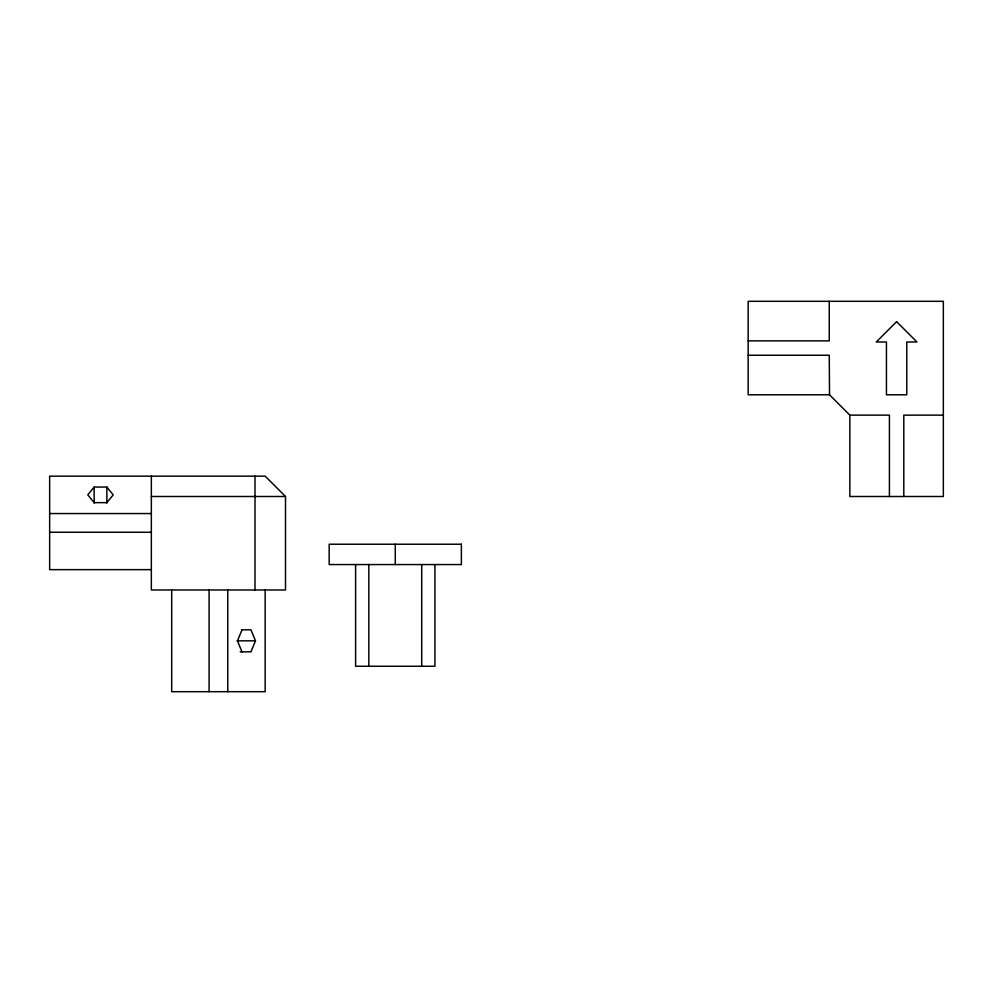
<?xml version="1.0" encoding="UTF-8"?>
<svg xmlns="http://www.w3.org/2000/svg" width="993" height="993" viewBox="0 0 993 993"><rect width="100%" height="100%" fill="white"/><g stroke="black" fill="none" stroke-linecap="round" stroke-linejoin="round"><path stroke-width="1.49" d="M241.982 629.823L237.488 640.833L241.982 651.842M241.709 629.823L250.968 629.823L255.462 640.833L250.968 651.842L240.169 651.842M94.149 487.066L87.781 494.862L94.149 502.644L106.859 502.644L113.214 494.862L106.859 487.066L94.149 487.066L94.149 503.066M748.163 340.872L829.254 340.872L829.254 301.313M748.163 355.246L829.254 355.246L829.527 394.804L849.859 415.136L849.859 496.5L943.35 496.5L943.35 301.313L748.163 301.313L748.163 394.804L829.527 394.804M849.859 415.136L889.418 415.136L889.418 496.5M943.35 415.136L903.804 415.136L903.804 496.5M151.346 496.5L285.512 496.5L285.512 589.991L151.346 589.991L151.346 476.156M49.65 513.555L151.346 513.555M49.65 532.248L151.346 532.248M151.346 569.647L49.65 569.647L49.65 476.156L265.168 476.156L285.512 496.5M237.054 640.833L255.462 640.833M434.934 564.558L434.934 666.266L355.606 666.266L355.606 564.558M421.715 564.558L421.715 666.266M395.276 544.226L395.276 564.558M368.825 564.558L368.825 666.266M265.168 589.991L265.168 691.687L171.69 691.687L171.69 589.991M255.002 476.156L255.002 589.991M227.782 589.991L227.782 691.687M209.089 589.991L209.089 691.687M106.859 487.066L106.859 503.066M896.605 321.658L876.273 341.989L886.439 341.989L886.439 394.804L906.783 394.804L906.783 341.989L916.949 341.989L896.605 321.658M461.373 544.226L329.167 544.226L329.167 564.558L461.373 564.558L461.373 544.226"/></g></svg>
